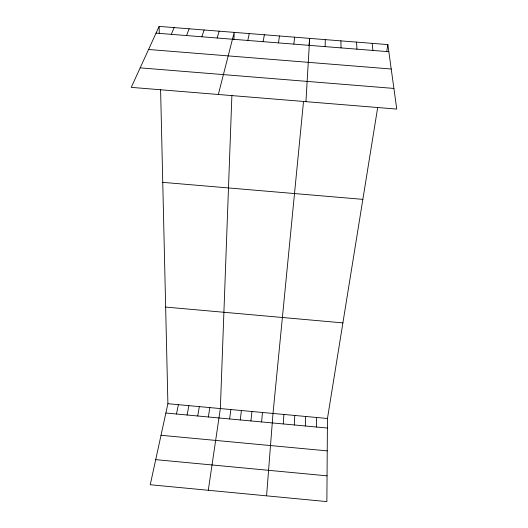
<?xml version="1.0" encoding="UTF-8"?>
<svg xmlns="http://www.w3.org/2000/svg" width="528" height="528" viewBox="0 0 528 528"><rect width="100%" height="100%" fill="white"/><g stroke="black" fill="none" stroke-linecap="round" stroke-linejoin="round"><path stroke-width="0.79" d="M377.718 107.349L327.459 418.486L326.872 501.6L150.242 484.737L167.897 403.709L160.598 89.595M325.149 46.622L325.288 39.626M316.351 427.013L316.549 417.476M305.316 425.99L305.653 416.467M231.891 95.423L220.354 408.566L208.289 490.281M233.944 39.554L234.208 32.373L218.328 94.486M294.294 424.967L294.763 415.457M305.936 101.653L309.685 38.386L308.986 45.547M283.279 423.944L283.886 414.447M266.574 495.845L273.009 413.444L303.534 101.284M261.591 421.925L262.462 412.467M293.878 44.128L294.558 37.178M250.925 420.935L251.929 411.49M240.266 419.945L241.395 410.513M229.614 418.955L230.875 409.543M278.5 42.9L279.451 35.977M208.336 416.975L209.847 407.596M386.701 51.751L387.856 44.603L159.126 26.4L131.248 87.364L396.752 109.078L387.856 44.603M263.135 41.672L264.35 34.775M197.703 415.991L199.353 406.619M187.084 415.001L188.859 405.649M176.471 414.018L178.372 404.679M247.79 40.451L249.275 33.574M217.147 38.003L219.166 31.178M201.848 36.782L204.131 29.984M186.569 35.561L189.116 28.789M171.303 34.346L174.115 27.595M156.05 33.125L388.839 51.711M148.566 49.487L391.222 69.003M140.164 67.861L393.908 88.433M162.749 182.358L362.855 199.36M165.653 307.072L342.896 322.892M167.897 403.709L327.459 418.486M165.865 413.028L327.393 428.043M161.014 435.296L327.228 450.872M155.707 459.637L327.056 475.84M372.187 43.355L372.887 50.437M356.539 42.115L356.961 49.163M159.126 26.4L159.298 33.594M340.903 40.867L341.042 47.896"/></g></svg>
